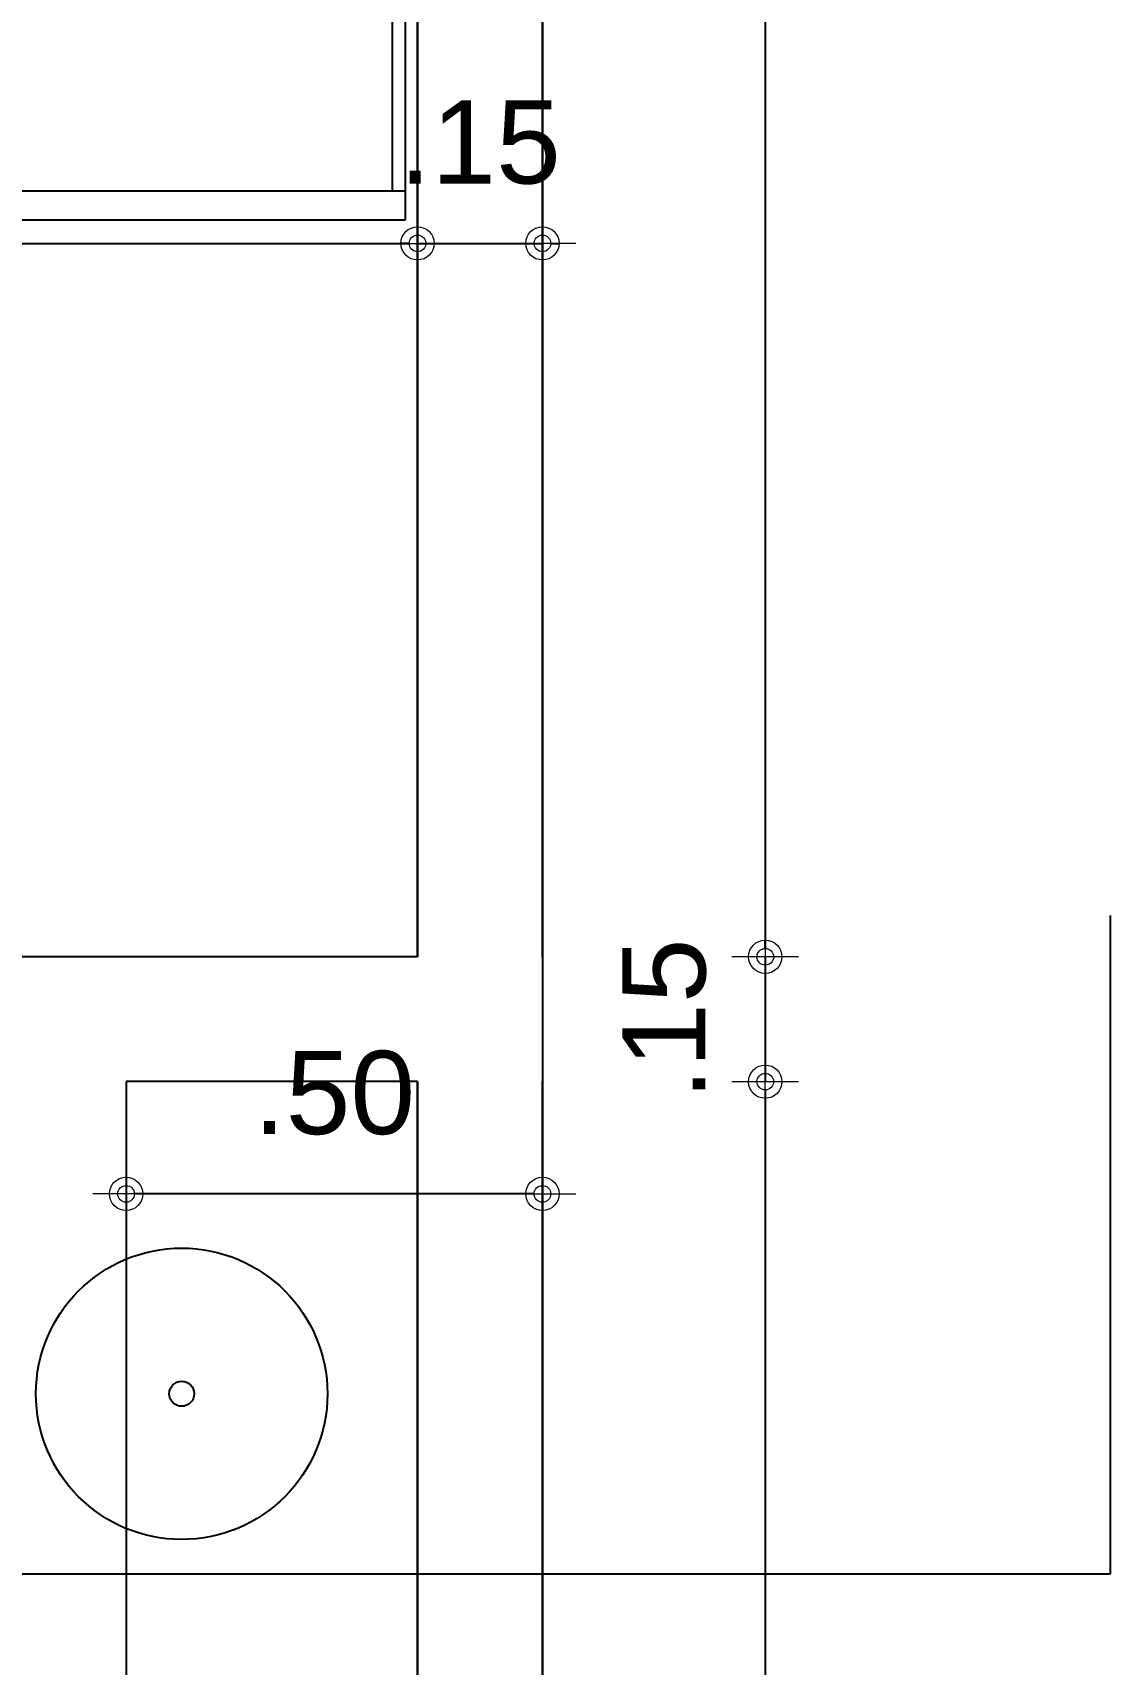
# Model space of a CAD drawing. Header units: millimetres. Extents: x 3724 to 8454, y 143 to 322.
# Drawn here: x 3735.647 to 3736.941, y 176.592 to 178.552 of the extents above; entities that cross this region are included whole.
import ezdxf

# ---------------------------------------------------------------- set-up
doc = ezdxf.new("R2010")
doc.units = ezdxf.units.MM
doc.header["$LTSCALE"] = 20
for name, color, linetype in [('0-COTAS', 8, 'Continuous'), ('a-pem-m', 6, 'Continuous'), ('A-PEN-08', 8, 'Continuous'), ('A-PEN-B', 5, 'Continuous'), ('A-PEN-M', 6, 'Continuous'), ('BANHEIRO', 6, 'Continuous')]:
    doc.layers.add(name, color=color, linetype=linetype)
doc.layers.add('COTAS', color=53, linetype='Continuous', lineweight=9)
doc.styles.add('CARIMBO_DADOS', font='arial.ttf', dxfattribs={"height": 0.1})
doc.styles.get("Standard").update_dxf_attribs({"font": 'ARIALUNI.TTF', "height": 0.3})
doc.dimstyles.new('COTAS_EXTERNAS', dxfattribs={"dimtxt": 0.1, "dimasz": 0.01, "dimexe": 0, "dimexo": 0, "dimgap": 0.07, "dimtad": 1, "dimzin": 5, "dimdsep": 46, "dimtxsty": 'CARIMBO_DADOS', "dimblk1": 'CIRCULOS', "dimblk2": 'CIRCULOS', "dimsah": 1, "dimcen": 0, "dimse1": 1, "dimse2": 1, "dimclrd": 8, "dimclre": 8, "dimclrt": 230, "dimadec": 0, "dimazin": 0, "dimtfac": 100, "dimtix": 1, "dimtmove": 2, "dimatfit": 3, "dimldrblk": 'CIRCULOS', "dimfxl": 1, "dimtolj": 1, "dimtzin": 5, "dimarcsym": 0})
doc.dimstyles.get("Standard").update_dxf_attribs({"dimtxt": 0.18, "dimasz": 0.18, "dimexe": 0.18, "dimexo": 0.0625, "dimgap": 0.09, "dimtad": 0, "dimtih": 1, "dimtoh": 1, "dimdec": 4, "dimzin": 0, "dimdsep": 46, "dimtxsty": 'Standard', "dimcen": 0.09, "dimadec": 0, "dimazin": 0, "dimtfac": 1, "dimtdec": 4, "dimtofl": 0, "dimtmove": 0, "dimatfit": 3, "dimfxl": 1, "dimtolj": 1, "dimtzin": 0, "dimarcsym": 0})

# ---------------------------------------------------------------- blocks, each defined once
blk = doc.blocks.new('camaa')
at = {"layer": 'a-pem-m'}
for p, q in [((2260.0839, 286.5233), (2260.0839, 285.6233)), ((2261.9839, 286.5233), (2260.0839, 286.5233)), ((2260.1189, 285.6233), (2260.1189, 286.5233)), ((2261.9489, 286.5233), (2261.9489, 285.6233)), ((2261.9839, 285.6233), (2261.9839, 286.5233)), ((2260.1189, 286.5083), (2261.9489, 286.5083)), ((2261.2679, 286.1742), (2261.2745, 286.197)), ((2261.4561, 286.1198), (2261.7351, 286.1198)), ((2261.4561, 286.1148), (2261.7351, 286.1148)), ((2261.4261, 285.7742), (2261.4261, 286.0898)), ((2261.4311, 285.7742), (2261.4311, 286.0898)), ((2261.7601, 286.0898), (2261.7601, 285.7742)), ((2261.7651, 286.0898), (2261.7651, 285.7742)), ((2261.7351, 285.7492), (2261.4561, 285.7492)), ((2261.7351, 285.7442), (2261.4561, 285.7442)), ((2261.9489, 285.6383), (2260.1189, 285.6383)), ((2260.0839, 285.6233), (2261.9839, 285.6233))]:
    blk.add_line(p, q, dxfattribs=at)
for points in [[(2261.5635, 286.1198), (2261.5635, 286.3667, -0.414214), (2261.5935, 286.3967), (2261.8725, 286.3967, -0.414214), (2261.9025, 286.3667), (2261.9025, 286.0511, -0.414214), (2261.8725, 286.0211), (2261.7651, 286.0211)], [(2261.5685, 286.1198), (2261.5685, 286.3667, -0.414214), (2261.5935, 286.3917), (2261.8725, 286.3917, -0.414214), (2261.8975, 286.3667), (2261.8975, 286.0511, -0.414214), (2261.8725, 286.0261), (2261.7651, 286.0261)]]:
    blk.add_lwpolyline(points, format="xyb", dxfattribs=at)
for centre in [(2261.7398, 286.2052), (2261.6024, 285.9282)]:
    blk.add_circle(centre, 0.0111, dxfattribs=at)
for centre, radius, start, end in [((2262.1844, 284.052), 2.5969, 108.9434, 141.1236), ((2260.5769, 286.5105), 0.7645, 336.1133, 359.8546), ((2260.5769, 286.5105), 0.8645, 336.2348, 359.8546), ((2261.6952, 285.4623), 1.0552, 109.7055, 164.8879), ((2261.5993, 286.1947), 0.1421, 8.7114, 73.4297), ((2261.7481, 286.282), 0.0769, 272.1442, 20.1463), ((2261.3033, 286.1888), 0.03, 156.1133, 163.9988), ((2261.7207, 286.0972), 0.1082, 85.7662, 162.2456), ((2261.8445, 286.2082), 0.1056, 187.7057, 251.573), ((2262.8484, 285.951), 1.5965, 172.1145, 191.2963), ((2261.2968, 286.1659), 0.03, 163.9988, 172.1145), ((2261.3955, 286.15), 0.03, 156.2348, 172.2011), ((2262.8484, 285.951), 1.4965, 172.2011, 192.0621), ((2261.4561, 286.0898), 0.03, 90, 180), ((2261.7351, 286.0898), 0.03, 0, 90), ((2261.4561, 286.0898), 0.025, 90, 180), ((2261.7351, 286.0898), 0.025, 0, 90), ((2261.4619, 285.9178), 0.1421, 8.7114, 73.4297), ((2261.6107, 286.0051), 0.0769, 272.1442, 20.1463), ((2261.5833, 285.8203), 0.1082, 85.7662, 162.2456), ((2261.7071, 285.9313), 0.1056, 187.7057, 251.573), ((2261.4561, 285.7742), 0.03, 180, 270), ((2261.4561, 285.7742), 0.025, 180, 270), ((2261.7351, 285.7742), 0.025, 270, 0), ((2261.7351, 285.7742), 0.03, 270, 0)]:
    blk.add_arc(centre, radius, start, end, dxfattribs=at)
blk = doc.blocks.new('CIRCULOS')
at = {"layer": 'COTAS'}
for p, q in [((0, 4), (0, -4)), ((-4, 0), (4, 0))]:
    blk.add_line(p, q, dxfattribs=at)
for radius in [2, 1]:
    blk.add_circle((0, 0), radius, dxfattribs=at)
blk = doc.blocks.new('*D136')
at = {"layer": 'A-PEN-08', "color": 8, "lineweight": -2, "ltscale": 0.05}
blk.add_line((3736.5267, 180.232), (3736.5267, 177.452), dxfattribs=at)
at = {"layer": 'Defpoints', "color": 0, "ltscale": 0.05}
for p in [(3736.1091, 180.242), (3736.1091, 177.442), (3736.5267, 177.442)]:
    blk.add_point(p, dxfattribs=at)
at = {"layer": 'A-PEN-08', "color": 8, "lineweight": -2, "ltscale": 0.05, "xscale": 0.01, "yscale": 0.01, "zscale": 0.01}
for p, rotation in [((3736.5267, 180.242), 90), ((3736.5267, 177.442), 270)]:
    blk.add_blockref('CIRCULOS', p, dxfattribs=dict(at, rotation=rotation))
at = {"layer": 'A-PEN-08', "color": 230, "ltscale": 0.05, "insert": (3736.4056, 178.842), "char_height": 0.1, "attachment_point": 5, "rotation": 90, "style": 'CARIMBO_DADOS'}
blk.add_mtext('\\A1;2.80', dxfattribs=at)
blk = doc.blocks.new('*D137')
at = {"layer": 'A-PEN-08', "color": 8, "lineweight": -2, "ltscale": 0.05}
for p, q in [((3736.5267, 177.452), (3736.5267, 177.462)), ((3736.5267, 177.442), (3736.5267, 177.292)), ((3736.5267, 177.282), (3736.5267, 177.272))]:
    blk.add_line(p, q, dxfattribs=at)
at = {"layer": 'Defpoints', "color": 0, "ltscale": 0.05}
for p in [(3736.1091, 177.442), (3736.1091, 177.292), (3736.5267, 177.292)]:
    blk.add_point(p, dxfattribs=at)
at = {"layer": 'A-PEN-08', "color": 8, "lineweight": -2, "ltscale": 0.05, "xscale": 0.01, "yscale": 0.01, "zscale": 0.01}
for p, rotation in [((3736.5267, 177.442), 270), ((3736.5267, 177.292), 90)]:
    blk.add_blockref('CIRCULOS', p, dxfattribs=dict(at, rotation=rotation))
at = {"layer": 'A-PEN-08', "color": 230, "ltscale": 0.05, "insert": (3736.4056, 177.367), "char_height": 0.1, "attachment_point": 5, "rotation": 90, "style": 'CARIMBO_DADOS'}
blk.add_mtext('\\A1;.15', dxfattribs=at)
blk = doc.blocks.new('*D138')
at = {"layer": 'A-PEN-08', "color": 8, "lineweight": -2, "ltscale": 0.05}
blk.add_line((3736.5267, 177.282), (3736.5267, 175.002), dxfattribs=at)
at = {"layer": 'Defpoints', "color": 0, "ltscale": 0.05}
for p in [(3736.1091, 177.292), (3736.1091, 174.992), (3736.5267, 174.992)]:
    blk.add_point(p, dxfattribs=at)
at = {"layer": 'A-PEN-08', "color": 8, "lineweight": -2, "ltscale": 0.05, "xscale": 0.01, "yscale": 0.01, "zscale": 0.01}
for p, rotation in [((3736.5267, 177.292), 90), ((3736.5267, 174.992), 270)]:
    blk.add_blockref('CIRCULOS', p, dxfattribs=dict(at, rotation=rotation))
at = {"layer": 'A-PEN-08', "color": 230, "ltscale": 0.05, "insert": (3736.4056, 176.142), "char_height": 0.1, "attachment_point": 5, "rotation": 90, "style": 'CARIMBO_DADOS'}
blk.add_mtext('\\A1;2.30', dxfattribs=at)
blk = doc.blocks.new('*D36')
at = {"layer": 'BANHEIRO', "color": 8, "lineweight": -2, "ltscale": 0.05}
blk.add_line((3734.7691, 178.2991), (3736.0991, 178.2991), dxfattribs=at)
at = {"layer": 'Defpoints', "color": 0, "ltscale": 0.05}
for p in [(3736.1091, 178.2991), (3734.7591, 177.292), (3736.1091, 177.292)]:
    blk.add_point(p, dxfattribs=at)
at = {"layer": 'BANHEIRO', "color": 8, "lineweight": -2, "ltscale": 0.05, "xscale": 0.01, "yscale": 0.01, "zscale": 0.01, "rotation": 180}
blk.add_blockref('CIRCULOS', (3734.7591, 178.2991), dxfattribs=at)
at = {"layer": 'BANHEIRO', "color": 8, "lineweight": -2, "ltscale": 0.05, "xscale": 0.01, "yscale": 0.01, "zscale": 0.01}
blk.add_blockref('CIRCULOS', (3736.1091, 178.2991), dxfattribs=at)
at = {"layer": 'BANHEIRO', "color": 230, "ltscale": 0.05, "insert": (3735.4341, 178.4202), "char_height": 0.1, "attachment_point": 5, "style": 'CARIMBO_DADOS'}
blk.add_mtext('\\A1;1.35', dxfattribs=at)
blk = doc.blocks.new('*D71')
at = {"layer": 'BANHEIRO', "color": 8, "lineweight": -2, "ltscale": 0.05}
for p, q in [((3736.0991, 178.2991), (3736.0891, 178.2991)), ((3736.1091, 178.2991), (3736.2591, 178.2991)), ((3736.2691, 178.2991), (3736.2791, 178.2991))]:
    blk.add_line(p, q, dxfattribs=at)
at = {"layer": 'Defpoints', "color": 0, "ltscale": 0.05}
for p in [(3736.2591, 178.2991), (3736.1091, 177.292), (3736.2591, 177.292)]:
    blk.add_point(p, dxfattribs=at)
at = {"layer": 'BANHEIRO', "color": 8, "lineweight": -2, "ltscale": 0.05, "xscale": 0.01, "yscale": 0.01, "zscale": 0.01}
blk.add_blockref('CIRCULOS', (3736.1091, 178.2991), dxfattribs=at)
at = {"layer": 'BANHEIRO', "color": 8, "lineweight": -2, "ltscale": 0.05, "xscale": 0.01, "yscale": 0.01, "zscale": 0.01, "rotation": 180}
blk.add_blockref('CIRCULOS', (3736.2591, 178.2991), dxfattribs=at)
at = {"layer": 'BANHEIRO', "color": 230, "ltscale": 0.05, "insert": (3736.1841, 178.4202), "char_height": 0.1, "attachment_point": 5, "style": 'CARIMBO_DADOS'}
blk.add_mtext('\\A1;.15', dxfattribs=at)
blk = doc.blocks.new('*D690')
at = {"layer": '0-COTAS', "color": 8, "lineweight": -2, "ltscale": 0.05}
blk.add_line((3736.2491, 177.1572), (3735.7691, 177.1572), dxfattribs=at)
at = {"layer": 'Defpoints', "color": 0, "ltscale": 0.05}
for p in [(3735.7591, 177.292), (3736.2591, 177.292), (3735.7591, 177.1572)]:
    blk.add_point(p, dxfattribs=at)
at = {"layer": '0-COTAS', "color": 8, "lineweight": -2, "ltscale": 0.05, "xscale": 0.01, "yscale": 0.01, "zscale": 0.01, "rotation": 180}
blk.add_blockref('CIRCULOS', (3735.7591, 177.1572), dxfattribs=at)
at = {"layer": '0-COTAS', "color": 8, "lineweight": -2, "ltscale": 0.05, "xscale": 0.01, "yscale": 0.01, "zscale": 0.01}
blk.add_blockref('CIRCULOS', (3736.2591, 177.1572), dxfattribs=at)
at = {"layer": '0-COTAS', "color": 230, "ltscale": 0.05, "insert": (3736.0091, 177.2783), "char_height": 0.1, "attachment_point": 5, "style": 'CARIMBO_DADOS'}
blk.add_mtext('\\A1;.50', dxfattribs=at)

msp = doc.modelspace()

# ---------------------------------------------------------------- linework, layer by layer
at = {"layer": 'A-PEN-08', "ltscale": 0.05}
for p, q in [((3736.9411, 177.4918), (3736.9411, 176.7005)), ((3736.9411, 176.7005), (3735.3825, 176.7005))]:
    msp.add_line(p, q, dxfattribs=at)
at = {"layer": 'A-PEN-B', "ltscale": 0.05}
for p, q in [((3736.2591, 183.542), (3736.2591, 158.542)), ((3736.2591, 177.442), (3736.2591, 180.392)), ((3736.1091, 177.442), (3736.1091, 180.242)), ((3736.1091, 180.242), (3736.1091, 177.442)), ((3736.1091, 177.442), (3734.4091, 177.442)), ((3736.1091, 177.292), (3735.7591, 177.292)), ((3735.7591, 177.292), (3735.7591, 175.542)), ((3736.1091, 174.992), (3736.1091, 177.292)), ((3736.1091, 177.292), (3736.1091, 174.992)), ((3736.2591, 174.992), (3736.2591, 177.292))]:
    msp.add_line(p, q, dxfattribs=at)
at = {"layer": 'A-PEN-M', "ltscale": 0.05}
for radius in [0.175, 0.015]:
    msp.add_circle((3735.8259, 176.917), radius, dxfattribs=at)

# ---------------------------------------------------------------- block references
at = {"xscale": -1, "rotation": 270}
msp.add_blockref('camaa', (3449.5708, -2081.7569), dxfattribs=at)

# ---------------------------------------------------------------- dimensions: what is measured, and where the dimension line sits
at = {"layer": '0-COTAS', "ltscale": 0.05}
dim = msp.add_linear_dim(base=(3735.7591, 177.1572), p1=(3736.2591, 177.292), p2=(3735.7591, 177.292), dimstyle='Standard', override={"dimtxt": 0.1, "dimasz": 0.01, "dimexe": 0, "dimexo": 0, "dimgap": 0.07, "dimtad": 1, "dimtih": 0, "dimtoh": 0, "dimdec": 2, "dimzin": 5, "dimtxsty": 'CARIMBO_DADOS', "dimblk1": 'CIRCULOS', "dimblk2": 'CIRCULOS', "dimsah": 1, "dimcen": 0, "dimse1": 1, "dimse2": 1, "dimclrd": 8, "dimclre": 8, "dimclrt": 230, "dimtfac": 100, "dimtdec": 2, "dimtix": 1, "dimtofl": 1, "dimtmove": 2, "dimldrblk": 'CIRCULOS', "dimtzin": 5}, dxfattribs=at)
dim.commit()
dim.dimension.update_dxf_attribs({"geometry": '*D690', "text_midpoint": (3736.0091, 177.2783)})
at = {"layer": 'A-PEN-08', "ltscale": 0.05}
for base, p1, p2, picture, middle in [((3736.5267, 177.442), (3736.1091, 180.242), (3736.1091, 177.442), '*D136', (3736.4056, 178.842)), ((3736.5267, 177.292), (3736.1091, 177.442), (3736.1091, 177.292), '*D137', (3736.4056, 177.367)), ((3736.5267, 174.992), (3736.1091, 177.292), (3736.1091, 174.992), '*D138', (3736.4056, 176.142))]:
    dim = msp.add_linear_dim(base=base, p1=p1, p2=p2, angle=270, dimstyle='COTAS_EXTERNAS', override={"dimfxl": 0, "dimfxlon": 1, "dimarcsym": 1}, dxfattribs=at)
    dim.commit()
    dim.dimension.update_dxf_attribs({"geometry": picture, "text_midpoint": middle})
at = {"layer": 'BANHEIRO', "ltscale": 0.05}
for base, p1, p2, picture, middle in [((3736.1091, 178.2991), (3734.7591, 177.292), (3736.1091, 177.292), '*D36', (3735.4341, 178.4202)), ((3736.2591, 178.2991), (3736.1091, 177.292), (3736.2591, 177.292), '*D71', (3736.1841, 178.4202))]:
    dim = msp.add_linear_dim(base=base, p1=p1, p2=p2, angle=0, dimstyle='COTAS_EXTERNAS', override={"dimfxl": 0, "dimfxlon": 1, "dimarcsym": 1}, dxfattribs=at)
    dim.commit()
    dim.dimension.update_dxf_attribs({"geometry": picture, "text_midpoint": middle})

doc.saveas('drawing.dxf')
